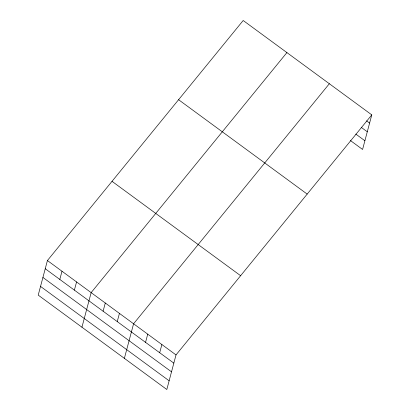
<?xml version="1.0" encoding="UTF-8"?>
<svg xmlns="http://www.w3.org/2000/svg" width="410" height="410" viewBox="0 0 410 410"><rect width="100%" height="100%" fill="white"/><g stroke="black" fill="none" stroke-linecap="round" stroke-linejoin="round"><path stroke-width="0.61" d="M47.422 260.54L38.217 295.123L166.819 389.5L176.018 354.916L371.783 114.877L243.181 20.5L47.422 260.54L176.018 354.916M59.814 279.441L61.997 271.236M74.384 290.136L76.567 281.931M81.944 327.211L91.143 292.627L286.908 52.588M103.105 311.216L105.288 303.01M117.25 321.594L119.433 313.394M124.379 358.355L133.583 323.772L329.343 83.732M145.545 342.36L147.728 334.155M159.69 352.738L161.873 344.533M371.783 114.877L362.578 149.46L350.453 140.563M366.566 120.858L369.6 123.082M361.22 127.336L367.283 131.784M355.803 134.08L364.895 140.753M178.581 99.712L307.182 194.089M112.022 181.328L240.619 275.704M45.238 268.745L173.835 363.122M42.922 277.452L171.518 371.829M40.534 286.421L169.135 380.793"/></g></svg>
